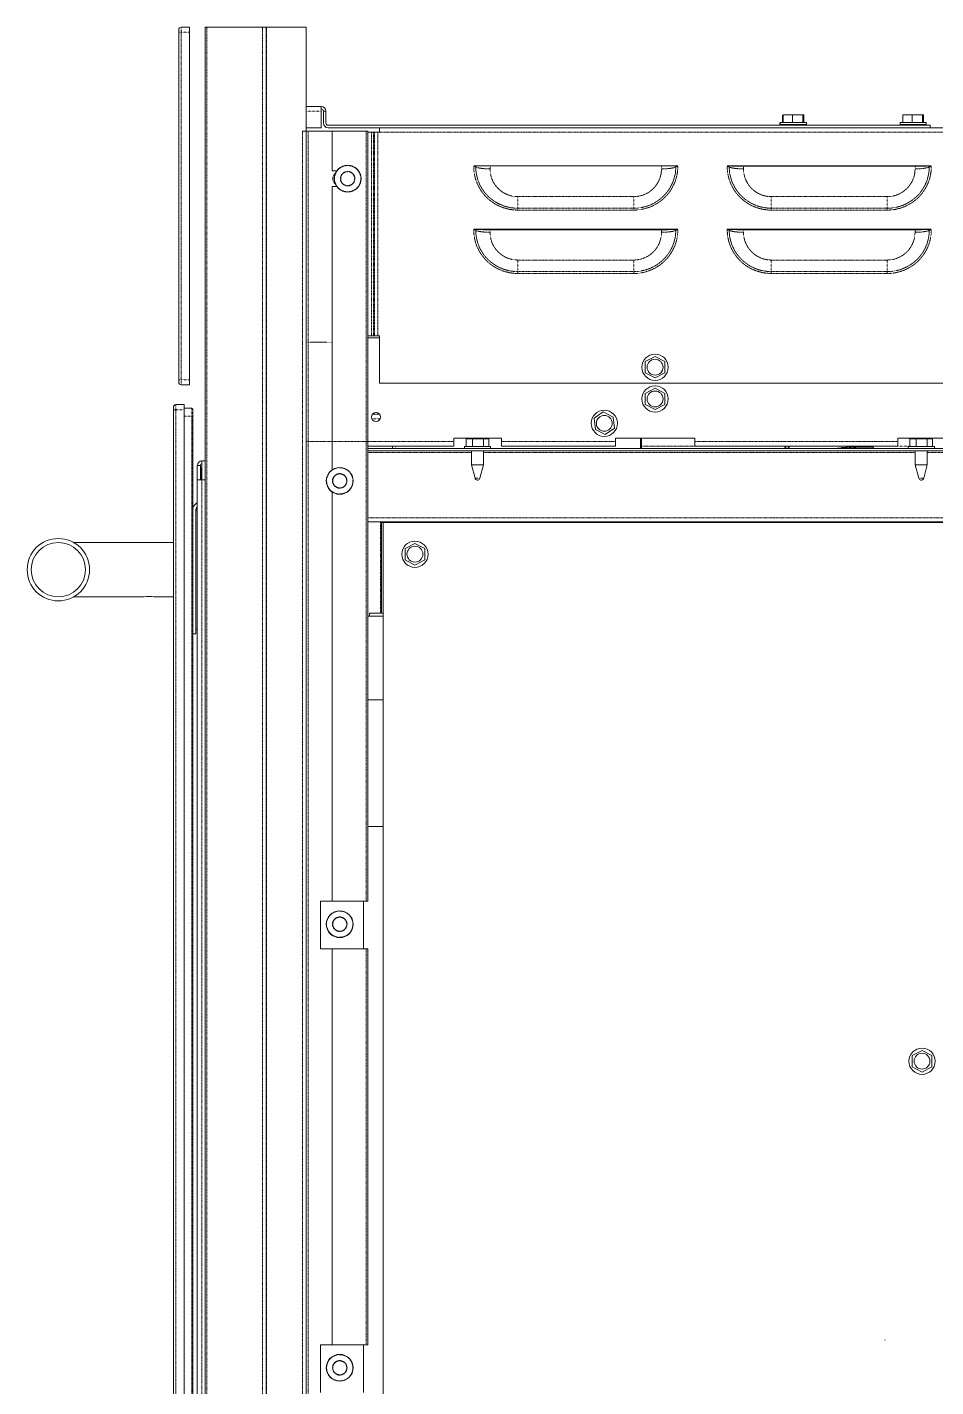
# Model space of a CAD drawing. Header units: millimetres. Extents: x 60499 to 556746, y 248297 to 497145.
# Drawn here: x 100991 to 113029, y 352760 to 370778 of the extents above; entities that cross this region are included whole.
import ezdxf

# ---------------------------------------------------------------- set-up
doc = ezdxf.new("R2010")
doc.units = ezdxf.units.MM
doc.linetypes.add('PHANTOM', pattern=[20, 10, -2, 2, -2, 2, -2])

msp = doc.modelspace()

# ---------------------------------------------------------------- linework, layer by layer
at = {"color": 7, "lineweight": 13, "ltscale": 0.001}
msp.add_line((102999, 370745), (102999, 370711), dxfattribs=at)
at = {"color": 7, "linetype": 'PHANTOM', "lineweight": 13, "ltscale": 0.000999991}
for p, q in [((103033, 370711), (102999, 370711)), ((103033, 366106), (102999, 366106)), ((102962, 365709), (102928, 365709))]:
    msp.add_line(p, q, dxfattribs=at)
at = {"color": 7, "lineweight": 13, "ltscale": 0.03937}
for p, q in [((102999, 366106), (102999, 370711)), ((103142, 370711), (103142, 366106)), ((103348, 348667), (103348, 370777)), ((103348, 370777), (103348, 365031)), ((104109, 370777), (103372, 370777)), ((104159, 370777), (104159, 327725)), ((104689, 370777), (104689, 369401)), ((104689, 327725), (104689, 369401)), ((112953, 369479), (104978, 369479)), ((112953, 369446), (104978, 369446)), ((105505, 369401), (105505, 359196)), ((112953, 369446), (116891, 369446)), ((109395, 368941), (107123, 368941)), ((112911, 368941), (110325, 368941)), ((112754, 368941), (110482, 368941)), ((112754, 368935), (110482, 368935)), ((105033, 368666), (105033, 364915)), ((109552, 368101), (106966, 368101)), ((109395, 368101), (107123, 368101)), ((109395, 368095), (107123, 368095)), ((112911, 368101), (110325, 368101)), ((112754, 368101), (110482, 368101)), ((112754, 368095), (110482, 368095)), ((105657, 366060), (116916, 366060)), ((102928, 347893), (102928, 365709)), ((103071, 365709), (103071, 347893)), ((103184, 365625), (103184, 347977)), ((106645, 365227), (105505, 365227)), ((108785, 365227), (107275, 365227)), ((108785, 365332), (109835, 365332)), ((112524, 365227), (109835, 365227)), ((120904, 365197), (105505, 365197)), ((105505, 365166), (120904, 365166)), ((103245, 348065), (103245, 364781)), ((105033, 364618), (105033, 359196)), ((103227, 364390), (103227, 362739)), ((120001, 364222), (105505, 364222)), ((105687, 363015), (105687, 364214)), ((105708, 364214), (119985, 364214)), ((105708, 349937), (105708, 364214)), ((102928, 363949), (101607, 363949)), ((102928, 363949), (101607, 363949)), ((102539, 363228), (101607, 363228)), ((105033, 358566), (105033, 353317)), ((105505, 358566), (105505, 353317))]:
    msp.add_line(p, q, dxfattribs=at)
at = {"color": 7, "linetype": 'PHANTOM', "lineweight": 13, "ltscale": 1.55033e-05}
msp.add_line((103032, 370778), (103033, 370778), dxfattribs=at)
at = {"color": 7, "linetype": 'PHANTOM', "lineweight": 13, "ltscale": 0.002}
for p, q in [((103033, 370778), (103033, 370711)), ((103033, 366106), (103033, 366039)), ((102962, 365777), (102962, 365709))]:
    msp.add_line(p, q, dxfattribs=at)
at = {"color": 7, "lineweight": 13, "ltscale": 0.00325}
for p, q in [((103033, 370778), (103142, 370778)), ((103033, 366039), (103142, 366039)), ((102962, 365777), (103071, 365777))]:
    msp.add_line(p, q, dxfattribs=at)
at = {"color": 7, "linetype": 'PHANTOM', "lineweight": 13, "ltscale": 0.03937}
for p, q in [((103033, 366106), (103033, 370711)), ((103372, 370777), (103372, 348643)), ((104109, 370777), (104109, 327725)), ((104161, 370777), (104161, 327725)), ((104639, 327725), (104639, 369401)), ((104715, 369401), (104715, 327725)), ((105481, 359196), (105481, 369401)), ((105552, 366690), (105552, 369387)), ((105578, 366690), (105578, 369387)), ((105592, 366690), (105592, 369387)), ((105637, 366690), (105637, 369387)), ((105657, 369387), (116891, 369387)), ((107491, 368533), (109027, 368533)), ((110850, 368533), (112386, 368533)), ((107491, 368379), (109027, 368379)), ((107491, 368354), (109027, 368354)), ((110850, 368379), (112386, 368379)), ((110850, 368354), (112386, 368354)), ((107491, 367693), (109027, 367693)), ((110850, 367693), (112386, 367693)), ((107491, 367539), (109027, 367539)), ((107491, 367514), (109027, 367514)), ((110850, 367539), (112386, 367539)), ((110850, 367514), (112386, 367514)), ((102962, 347893), (102962, 365709)), ((103172, 365625), (103172, 347977)), ((106645, 365286), (104689, 365286)), ((108785, 365286), (107275, 365286)), ((109835, 365228), (109132, 365228)), ((112524, 365286), (109835, 365286)), ((105505, 365140), (106878, 365140)), ((107037, 365140), (112757, 365140)), ((112915, 365140), (118635, 365140)), ((103306, 364781), (103306, 348065)), ((120001, 364278), (105505, 364278)), ((105673, 363015), (105673, 364222)), ((105481, 353317), (105481, 358566))]:
    msp.add_line(p, q, dxfattribs=at)
at = {"color": 7, "linetype": 'PHANTOM', "lineweight": 13, "ltscale": 0.00325}
for p, q in [((103033, 370711), (103142, 370711)), ((103033, 366106), (103142, 366106)), ((102962, 365709), (103071, 365709))]:
    msp.add_line(p, q, dxfattribs=at)
at = {"color": 7, "lineweight": 13, "ltscale": 1.46585e-05}
for p, q in [((103125, 370778), (103125, 370778)), ((103054, 365777), (103054, 365777))]:
    msp.add_line(p, q, dxfattribs=at)
at = {"color": 7, "lineweight": 13, "ltscale": 0.002}
for p, q in [((103142, 370778), (103142, 370711)), ((103142, 366106), (103142, 366039)), ((103071, 365777), (103071, 365709))]:
    msp.add_line(p, q, dxfattribs=at)
at = {"color": 7, "lineweight": 13, "ltscale": 0.000712477}
for p, q in [((103372, 370777), (103348, 370777)), ((105481, 369401), (105505, 369401)), ((105481, 359196), (105505, 359196)), ((105481, 358566), (105505, 358566)), ((105481, 353317), (105505, 353317))]:
    msp.add_line(p, q, dxfattribs=at)
at = {"color": 7, "lineweight": 13, "ltscale": 0.001475}
for p, q in [((104109, 370777), (104159, 370777)), ((104689, 369401), (104639, 369401))]:
    msp.add_line(p, q, dxfattribs=at)
at = {"color": 7, "lineweight": 13, "ltscale": 0.000762339}
msp.add_line((104135, 370777), (104109, 370777), dxfattribs=at)
at = {"color": 7, "lineweight": 13, "ltscale": 6.28374e-05}
msp.add_line((104159, 370777), (104161, 370777), dxfattribs=at)
at = {"color": 7, "lineweight": 13, "ltscale": 0.015713}
msp.add_line((104689, 370777), (104161, 370777), dxfattribs=at)
at = {"color": 7, "lineweight": 13, "ltscale": 0.005859}
for p, q in [((104886, 369728), (104689, 369728)), ((104886, 369446), (104689, 369446))]:
    msp.add_line(p, q, dxfattribs=at)
at = {"color": 7, "linetype": 'PHANTOM', "lineweight": 13, "ltscale": 0.005859}
msp.add_line((104886, 369666), (104689, 369666), dxfattribs=at)
at = {"color": 7, "lineweight": 13, "ltscale": 0.001865}
msp.add_line((104886, 369728), (104886, 369666), dxfattribs=at)
at = {"color": 7, "lineweight": 13, "ltscale": 0.006535}
msp.add_line((104886, 369446), (104886, 369666), dxfattribs=at)
at = {"color": 7, "lineweight": 13, "ltscale": 0.000990019}
msp.add_line((104948, 369666), (104915, 369666), dxfattribs=at)
at = {"color": 7, "lineweight": 13, "ltscale": 0.00467}
for p, q in [((104915, 369509), (104915, 369666)), ((104948, 369509), (104948, 369666))]:
    msp.add_line(p, q, dxfattribs=at)
at = {"color": 7, "lineweight": 13, "ltscale": 0.000174575}
msp.add_line((110999, 369614), (111005, 369614), dxfattribs=at)
at = {"color": 7, "lineweight": 13, "ltscale": 0.002973}
msp.add_line((110999, 369514), (110999, 369614), dxfattribs=at)
at = {"color": 7, "lineweight": 13, "ltscale": 0.003688}
for p, q in [((111005, 369615), (111129, 369615)), ((112592, 369615), (112715, 369615))]:
    msp.add_line(p, q, dxfattribs=at)
at = {"color": 7, "lineweight": 13, "ltscale": 0.003}
for p, q in [((111005, 369514), (111005, 369615)), ((111129, 369514), (111129, 369615)), ((111266, 369514), (111266, 369615)), ((111280, 369514), (111280, 369615)), ((112592, 369514), (112592, 369615)), ((112715, 369514), (112715, 369615)), ((112852, 369514), (112852, 369615)), ((112866, 369514), (112866, 369615)), ((103071, 365730), (103172, 365730)), ((106807, 365223), (106807, 365323)), ((106890, 365223), (106890, 365323)), ((107038, 365223), (107038, 365323)), ((107108, 365223), (107108, 365323)), ((112686, 365223), (112686, 365323)), ((112769, 365223), (112769, 365323)), ((112917, 365223), (112917, 365323)), ((112987, 365223), (112987, 365323))]:
    msp.add_line(p, q, dxfattribs=at)
at = {"color": 7, "lineweight": 13, "ltscale": 0.004076}
for p, q in [((111129, 369615), (111266, 369615)), ((112715, 369615), (112852, 369615))]:
    msp.add_line(p, q, dxfattribs=at)
at = {"color": 7, "lineweight": 13, "ltscale": 0.000417514}
for p, q in [((111266, 369615), (111280, 369615)), ((112852, 369615), (112866, 369615))]:
    msp.add_line(p, q, dxfattribs=at)
at = {"color": 7, "lineweight": 13, "ltscale": 0.00299}
msp.add_line((112866, 369514), (112866, 369615), dxfattribs=at)
at = {"color": 7, "lineweight": 13, "ltscale": 0.000774954}
for p, q in [((104689, 369401), (104715, 369401)), ((112555, 369488), (112555, 369514)), ((112903, 369488), (112903, 369514)), ((112903, 369488), (112903, 369514)), ((106784, 365197), (106784, 365223)), ((107131, 365197), (107131, 365223)), ((112662, 365197), (112662, 365223)), ((113010, 365197), (113010, 365223))]:
    msp.add_line(p, q, dxfattribs=at)
at = {"color": 7, "lineweight": 13, "ltscale": 0.009475}
msp.add_line((105033, 369401), (104715, 369401), dxfattribs=at)
at = {"color": 7, "lineweight": 13, "ltscale": 0.015625}
msp.add_line((105033, 369401), (105033, 368876), dxfattribs=at)
at = {"color": 7, "lineweight": 13, "ltscale": 0.013338}
for p, q in [((105481, 369401), (105033, 369401)), ((105481, 359196), (105033, 359196)), ((105481, 358566), (105033, 358566)), ((105481, 353317), (105033, 353317))]:
    msp.add_line(p, q, dxfattribs=at)
at = {"color": 7, "lineweight": 13, "ltscale": 1.24954e-05}
for p, q in [((105481, 369401), (105482, 369401)), ((105481, 358566), (105482, 358566))]:
    msp.add_line(p, q, dxfattribs=at)
at = {"color": 7, "lineweight": 13, "ltscale": 0.001404}
for p, q in [((105552, 369387), (105505, 369387)), ((105505, 366690), (105552, 366690))]:
    msp.add_line(p, q, dxfattribs=at)
at = {"color": 7, "lineweight": 13, "ltscale": 0.000753087}
for p, q in [((105578, 369387), (105552, 369387)), ((105578, 366690), (105552, 366690))]:
    msp.add_line(p, q, dxfattribs=at)
at = {"color": 7, "lineweight": 13, "ltscale": 0.000439381}
for p, q in [((105592, 369387), (105578, 369387)), ((105578, 366690), (105592, 366690))]:
    msp.add_line(p, q, dxfattribs=at)
at = {"color": 7, "lineweight": 13, "ltscale": 0.00134}
for p, q in [((105592, 369387), (105637, 369387)), ((105592, 366690), (105637, 366690))]:
    msp.add_line(p, q, dxfattribs=at)
at = {"color": 7, "lineweight": 13, "ltscale": 0.000592089}
for p, q in [((105657, 369387), (105637, 369387)), ((105637, 366690), (105657, 366690))]:
    msp.add_line(p, q, dxfattribs=at)
at = {"color": 7, "lineweight": 13, "ltscale": 0.00175}
for p, q in [((105657, 369446), (105657, 369387)), ((106645, 365227), (106645, 365286)), ((107275, 365227), (107275, 365286)), ((108785, 365286), (108785, 365227)), ((109835, 365227), (109835, 365286)), ((112524, 365227), (112524, 365286))]:
    msp.add_line(p, q, dxfattribs=at)
at = {"color": 7, "lineweight": 13, "ltscale": 0.000175176}
msp.add_line((110968, 369513), (110962, 369513), dxfattribs=at)
at = {"color": 7, "lineweight": 13, "ltscale": 0.000775074}
for p, q in [((110962, 369487), (110962, 369513)), ((110968, 369488), (110968, 369514)), ((111316, 369488), (111316, 369514))]:
    msp.add_line(p, q, dxfattribs=at)
at = {"color": 7, "lineweight": 13, "ltscale": 0.000198484}
msp.add_line((110969, 369487), (110962, 369487), dxfattribs=at)
at = {"color": 7, "lineweight": 13, "ltscale": 6.24769e-05}
for p, q in [((110963, 369487), (110963, 369485)), ((110969, 369488), (110969, 369486)), ((111008, 369488), (111008, 369486)), ((111087, 369488), (111087, 369486)), ((111126, 369488), (111126, 369486)), ((111143, 369488), (111143, 369486)), ((111186, 369488), (111186, 369486)), ((111253, 369488), (111253, 369486)), ((111315, 369488), (111315, 369486))]:
    msp.add_line(p, q, dxfattribs=at)
at = {"color": 7, "lineweight": 13, "ltscale": 0.001162}
for p, q in [((111002, 369485), (110963, 369485)), ((111008, 369486), (110969, 369486)), ((112595, 369486), (112556, 369486)), ((112595, 369486), (112556, 369486))]:
    msp.add_line(p, q, dxfattribs=at)
at = {"color": 7, "lineweight": 13, "ltscale": 0.010327}
for p, q in [((111315, 369514), (110968, 369514)), ((112902, 369514), (112555, 369514))]:
    msp.add_line(p, q, dxfattribs=at)
at = {"color": 7, "lineweight": 13, "ltscale": 0.001185}
for p, q in [((111008, 369488), (110968, 369488)), ((112595, 369488), (112555, 369488))]:
    msp.add_line(p, q, dxfattribs=at)
at = {"color": 7, "lineweight": 13, "ltscale": 2.6793e-05}
for p, q in [((111002, 369486), (111002, 369485)), ((111247, 369486), (111247, 369485)), ((111309, 369486), (111309, 369485))]:
    msp.add_line(p, q, dxfattribs=at)
at = {"color": 7, "lineweight": 13, "ltscale": 0.001802}
msp.add_line((111063, 369485), (111002, 369485), dxfattribs=at)
at = {"color": 7, "lineweight": 13, "ltscale": 0.003499}
for p, q in [((111126, 369488), (111008, 369488)), ((112712, 369488), (112595, 369488))]:
    msp.add_line(p, q, dxfattribs=at)
at = {"color": 7, "lineweight": 13, "ltscale": 0.002336}
for p, q in [((111087, 369486), (111008, 369486)), ((112673, 369486), (112595, 369486))]:
    msp.add_line(p, q, dxfattribs=at)
at = {"color": 7, "lineweight": 13, "ltscale": 0.000179381}
msp.add_line((111057, 369485), (111057, 369479), dxfattribs=at)
at = {"color": 7, "lineweight": 13, "ltscale": 0.000206174}
for p, q in [((111063, 369486), (111063, 369479)), ((111222, 369486), (111222, 369479))]:
    msp.add_line(p, q, dxfattribs=at)
at = {"color": 7, "lineweight": 13, "ltscale": 0.003786}
for p, q in [((111253, 369488), (111126, 369488)), ((112840, 369488), (112712, 369488))]:
    msp.add_line(p, q, dxfattribs=at)
at = {"color": 7, "lineweight": 13, "ltscale": 0.000513873}
for p, q in [((111143, 369486), (111126, 369486)), ((112730, 369486), (112712, 369486))]:
    msp.add_line(p, q, dxfattribs=at)
at = {"color": 7, "lineweight": 13, "ltscale": 0.00199}
for p, q in [((111253, 369486), (111186, 369486)), ((112840, 369486), (112773, 369486))]:
    msp.add_line(p, q, dxfattribs=at)
at = {"color": 7, "lineweight": 13, "ltscale": 0.000758854}
msp.add_line((111247, 369485), (111222, 369485), dxfattribs=at)
at = {"color": 7, "lineweight": 13, "ltscale": 0.001856}
for p, q in [((111309, 369485), (111247, 369485)), ((111315, 369488), (111253, 369488)), ((111315, 369486), (111253, 369486)), ((112902, 369488), (112840, 369488)), ((112902, 369486), (112840, 369486)), ((112902, 369486), (112840, 369486))]:
    msp.add_line(p, q, dxfattribs=at)
at = {"color": 7, "lineweight": 13, "ltscale": 2.33087e-05}
for p, q in [((111315, 369514), (111316, 369514)), ((111316, 369488), (111315, 369488)), ((112556, 369488), (112555, 369488)), ((112902, 369514), (112903, 369514)), ((112903, 369488), (112902, 369488)), ((112903, 369488), (112902, 369488))]:
    msp.add_line(p, q, dxfattribs=at)
at = {"color": 7, "lineweight": 13, "ltscale": 9.85213e-06}
msp.add_line((112555, 369488), (112555, 369488), dxfattribs=at)
at = {"color": 7, "lineweight": 13, "ltscale": 6.25971e-05}
for p, q in [((112556, 369488), (112556, 369486)), ((112595, 369488), (112595, 369486)), ((112673, 369488), (112673, 369486)), ((112712, 369488), (112712, 369486)), ((112730, 369488), (112730, 369486)), ((112773, 369488), (112773, 369486)), ((112840, 369488), (112840, 369486)), ((112902, 369488), (112902, 369486)), ((112902, 369488), (112902, 369486))]:
    msp.add_line(p, q, dxfattribs=at)
at = {"color": 7, "lineweight": 13, "ltscale": 9.97228e-06}
for p, q in [((112556, 369486), (112556, 369486)), ((112595, 369486), (112595, 369486)), ((112840, 369486), (112840, 369486))]:
    msp.add_line(p, q, dxfattribs=at)
at = {"color": 7, "lineweight": 13, "ltscale": 0.001627}
msp.add_line((112650, 369486), (112595, 369486), dxfattribs=at)
at = {"color": 7, "lineweight": 13, "ltscale": 0.000199205}
for p, q in [((112650, 369486), (112650, 369479)), ((112808, 369486), (112808, 369479))]:
    msp.add_line(p, q, dxfattribs=at)
at = {"color": 7, "lineweight": 13, "ltscale": 0.00093367}
msp.add_line((112840, 369486), (112808, 369486), dxfattribs=at)
at = {"color": 7, "lineweight": 13, "ltscale": 0.000189353}
msp.add_line((112808, 369486), (112808, 369479), dxfattribs=at)
at = {"color": 7, "lineweight": 13, "ltscale": 0.000989899}
msp.add_line((112953, 369446), (112953, 369479), dxfattribs=at)
at = {"color": 7, "lineweight": 13, "ltscale": 0.001783}
for p, q in [((105093, 368876), (105033, 368876)), ((105093, 368666), (105033, 368666))]:
    msp.add_line(p, q, dxfattribs=at)
at = {"color": 7, "linetype": 'PHANTOM', "lineweight": 13, "ltscale": 0.000199926}
for p, q in [((106907, 368941), (106907, 368934)), ((109610, 368934), (109610, 368941)), ((110266, 368941), (110266, 368934)), ((112970, 368934), (112970, 368941))]:
    msp.add_line(p, q, dxfattribs=at)
at = {"color": 7, "lineweight": 13, "ltscale": 0.000749963}
for p, q in [((106907, 368941), (106932, 368941)), ((106932, 368941), (106907, 368941)), ((110266, 368941), (110291, 368941)), ((110291, 368941), (110266, 368941)), ((112970, 368941), (112944, 368941)), ((112944, 368941), (112970, 368941)), ((106932, 368101), (106907, 368101)), ((106932, 368101), (106907, 368101)), ((110266, 368101), (110291, 368101)), ((110291, 368101), (110266, 368101)), ((112970, 368101), (112944, 368101)), ((112944, 368101), (112970, 368101))]:
    msp.add_line(p, q, dxfattribs=at)
at = {"color": 7, "linetype": 'PHANTOM', "lineweight": 13, "ltscale": 0.000749963}
for p, q in [((106907, 368934), (106932, 368934)), ((110266, 368934), (110291, 368934)), ((112970, 368934), (112944, 368934)), ((106907, 368094), (106932, 368094)), ((110266, 368094), (110291, 368094)), ((112970, 368094), (112944, 368094))]:
    msp.add_line(p, q, dxfattribs=at)
at = {"color": 7, "lineweight": 13, "ltscale": 0.000199926}
for p, q in [((106932, 368941), (106932, 368934)), ((109585, 368934), (109585, 368941)), ((110291, 368941), (110291, 368934)), ((112944, 368934), (112944, 368941))]:
    msp.add_line(p, q, dxfattribs=at)
at = {"color": 7, "lineweight": 13, "ltscale": 0.005675}
for p, q in [((106932, 368941), (107123, 368941)), ((109395, 368941), (109585, 368941))]:
    msp.add_line(p, q, dxfattribs=at)
at = {"color": 7, "linetype": 'PHANTOM', "lineweight": 13, "ltscale": 0.001185}
for p, q in [((107123, 368941), (107123, 368901)), ((109395, 368901), (109395, 368941))]:
    msp.add_line(p, q, dxfattribs=at)
at = {"color": 7, "lineweight": 13, "ltscale": 0.000750084}
for p, q in [((109610, 368941), (109585, 368941)), ((109585, 368941), (109610, 368941)), ((109585, 368101), (109610, 368101)), ((109585, 368101), (109610, 368101))]:
    msp.add_line(p, q, dxfattribs=at)
at = {"color": 7, "linetype": 'PHANTOM', "lineweight": 13, "ltscale": 0.000750084}
for p, q in [((109610, 368934), (109585, 368934)), ((109610, 368094), (109585, 368094))]:
    msp.add_line(p, q, dxfattribs=at)
at = {"color": 7, "lineweight": 13, "ltscale": 0.000999991}
for p, q in [((110325, 368941), (110291, 368941)), ((112911, 368941), (112944, 368941)), ((106966, 368101), (106932, 368101)), ((110325, 368101), (110291, 368101)), ((112911, 368101), (112944, 368101)), ((102999, 366106), (102999, 366073)), ((102928, 365743), (102928, 365709))]:
    msp.add_line(p, q, dxfattribs=at)
at = {"color": 7, "lineweight": 13, "ltscale": 0.004675}
for p, q in [((110482, 368941), (110325, 368941)), ((112754, 368941), (112911, 368941)), ((107123, 368101), (106966, 368101)), ((109395, 368101), (109552, 368101)), ((110482, 368101), (110325, 368101)), ((112754, 368101), (112911, 368101))]:
    msp.add_line(p, q, dxfattribs=at)
at = {"color": 7, "linetype": 'PHANTOM', "lineweight": 13, "ltscale": 0.000173614}
for p, q in [((110482, 368941), (110482, 368935)), ((112754, 368941), (112754, 368935))]:
    msp.add_line(p, q, dxfattribs=at)
at = {"color": 7, "linetype": 'PHANTOM', "lineweight": 13, "ltscale": 0.001012}
for p, q in [((110482, 368935), (110482, 368901)), ((112754, 368901), (112754, 368935)), ((107123, 368095), (107123, 368061)), ((109395, 368061), (109395, 368095)), ((110482, 368095), (110482, 368061)), ((112754, 368061), (112754, 368095))]:
    msp.add_line(p, q, dxfattribs=at)
at = {"color": 7, "linetype": 'PHANTOM', "lineweight": 13, "ltscale": 0.004587}
for p, q in [((107491, 368379), (107491, 368533)), ((109027, 368379), (109027, 368533)), ((110850, 368379), (110850, 368533)), ((112386, 368379), (112386, 368533)), ((107491, 367539), (107491, 367693)), ((109027, 367539), (109027, 367693)), ((110850, 367539), (110850, 367693)), ((112386, 367539), (112386, 367693))]:
    msp.add_line(p, q, dxfattribs=at)
at = {"color": 7, "linetype": 'PHANTOM', "lineweight": 13, "ltscale": 0.000736507}
for p, q in [((107491, 368354), (107491, 368379)), ((109027, 368354), (109027, 368379)), ((110850, 368354), (110850, 368379)), ((112386, 368354), (112386, 368379))]:
    msp.add_line(p, q, dxfattribs=at)
at = {"color": 7, "linetype": 'PHANTOM', "lineweight": 13, "ltscale": 0.000200046}
for p, q in [((106907, 368101), (106907, 368094)), ((109610, 368094), (109610, 368101)), ((110266, 368101), (110266, 368094)), ((112970, 368094), (112970, 368101))]:
    msp.add_line(p, q, dxfattribs=at)
at = {"color": 7, "lineweight": 13, "ltscale": 0.000200046}
for p, q in [((106932, 368101), (106932, 368094)), ((109585, 368094), (109585, 368101)), ((110291, 368101), (110291, 368094)), ((112944, 368094), (112944, 368101))]:
    msp.add_line(p, q, dxfattribs=at)
at = {"color": 7, "linetype": 'PHANTOM', "lineweight": 13, "ltscale": 0.000173734}
for p, q in [((107123, 368101), (107123, 368095)), ((109395, 368101), (109395, 368095)), ((110482, 368101), (110482, 368095)), ((112754, 368101), (112754, 368095))]:
    msp.add_line(p, q, dxfattribs=at)
at = {"color": 7, "lineweight": 13, "ltscale": 0.000999871}
msp.add_line((109552, 368101), (109585, 368101), dxfattribs=at)
at = {"color": 7, "linetype": 'PHANTOM', "lineweight": 13, "ltscale": 0.000736627}
for p, q in [((107491, 367514), (107491, 367539)), ((109027, 367514), (109027, 367539)), ((110850, 367514), (110850, 367539)), ((112386, 367514), (112386, 367539))]:
    msp.add_line(p, q, dxfattribs=at)
at = {"color": 7, "lineweight": 13, "ltscale": 0.01875}
for p, q in [((105657, 366060), (105657, 366690)), ((106645, 365332), (107275, 365332)), ((112524, 365332), (113154, 365332)), ((104875, 359196), (104875, 358566)), ((105447, 358566), (105447, 359196)), ((104875, 353317), (104875, 352687)), ((105447, 352687), (105447, 353317))]:
    msp.add_line(p, q, dxfattribs=at)
at = {"color": 7, "linetype": 'PHANTOM', "lineweight": 13, "ltscale": 0.01025}
msp.add_line((105033, 366604), (104689, 366604), dxfattribs=at)
at = {"color": 7, "lineweight": 13, "ltscale": 0.004529}
msp.add_line((105657, 366663), (105505, 366663), dxfattribs=at)
at = {"color": 7, "lineweight": 13, "ltscale": 0.004405}
for p, q in [((109310, 366415), (109179, 366346)), ((109179, 366346), (109179, 366198)), ((109441, 366346), (109310, 366415)), ((109441, 366198), (109441, 366346)), ((109179, 366198), (109310, 366130)), ((109310, 366130), (109441, 366198)), ((109310, 365995), (109179, 365926)), ((109441, 365926), (109310, 365995)), ((109179, 365926), (109179, 365779)), ((109179, 365779), (109310, 365710)), ((109310, 365710), (109441, 365779)), ((109441, 365779), (109441, 365926)), ((108624, 365679), (108502, 365596)), ((108502, 365596), (108519, 365449)), ((108755, 365610), (108624, 365679)), ((108772, 365463), (108755, 365610)), ((108519, 365449), (108650, 365379)), ((108650, 365379), (108772, 365463)), ((106890, 365323), (107038, 365323)), ((112769, 365323), (112917, 365323)), ((106128, 363936), (105997, 363868)), ((105997, 363868), (105997, 363720)), ((106259, 363868), (106128, 363936)), ((106259, 363720), (106259, 363868)), ((105997, 363720), (106128, 363651)), ((106128, 363651), (106259, 363720)), ((112847, 357218), (112716, 357149)), ((112716, 357149), (112716, 357001)), ((112978, 357149), (112847, 357218)), ((112978, 357001), (112978, 357149)), ((112716, 357001), (112847, 356932)), ((112847, 356932), (112978, 357001))]:
    msp.add_line(p, q, dxfattribs=at)
at = {"color": 7, "linetype": 'PHANTOM', "lineweight": 13, "ltscale": 1.58636e-05}
msp.add_line((102961, 365777), (102962, 365777), dxfattribs=at)
at = {"color": 7, "linetype": 'PHANTOM', "lineweight": 13, "ltscale": 0.003}
msp.add_line((103071, 365625), (103172, 365625), dxfattribs=at)
at = {"color": 7, "linetype": 'PHANTOM', "lineweight": 13, "ltscale": 0.003125}
msp.add_line((103172, 365730), (103172, 365625), dxfattribs=at)
at = {"color": 7, "linetype": 'PHANTOM', "lineweight": 13, "ltscale": 0.000374982}
msp.add_line((103172, 365625), (103184, 365625), dxfattribs=at)
at = {"color": 7, "lineweight": 13, "ltscale": 0.00275}
msp.add_line((103184, 365718), (103184, 365625), dxfattribs=at)
at = {"color": 7, "linetype": 'PHANTOM', "lineweight": 13, "ltscale": 0.003138}
msp.add_line((105666, 365587), (105560, 365587), dxfattribs=at)
at = {"color": 7, "lineweight": 13, "ltscale": 0.002836}
msp.add_line((105565, 365648), (105660, 365648), dxfattribs=at)
at = {"color": 7, "lineweight": 13, "ltscale": 0.000900028}
msp.add_line((105833, 365227), (105833, 365197), dxfattribs=at)
at = {"color": 7, "linetype": 'PHANTOM', "lineweight": 13, "ltscale": 0.000900028}
msp.add_line((105865, 365197), (105865, 365227), dxfattribs=at)
at = {"color": 7, "lineweight": 13, "ltscale": 0.001375}
for p, q in [((106645, 365286), (106645, 365332)), ((107275, 365332), (107275, 365286)), ((108785, 365286), (108785, 365332)), ((109835, 365286), (109835, 365332)), ((112524, 365286), (112524, 365332))]:
    msp.add_line(p, q, dxfattribs=at)
at = {"color": 7, "lineweight": 13, "ltscale": 0.002472}
for p, q in [((106807, 365323), (106890, 365323)), ((112686, 365323), (112769, 365323))]:
    msp.add_line(p, q, dxfattribs=at)
at = {"color": 7, "lineweight": 13, "ltscale": 0.002079}
for p, q in [((107038, 365323), (107108, 365323)), ((112917, 365323), (112987, 365323))]:
    msp.add_line(p, q, dxfattribs=at)
at = {"color": 7, "lineweight": 13, "ltscale": 0.004025}
for p, q in [((109118, 365197), (109118, 365332)), ((109132, 365332), (109132, 365197))]:
    msp.add_line(p, q, dxfattribs=at)
at = {"color": 7, "lineweight": 13, "ltscale": 0.000138203}
for p, q in [((111023, 365227), (111024, 365222)), ((111090, 365227), (111089, 365222))]:
    msp.add_line(p, q, dxfattribs=at)
at = {"color": 7, "linetype": 'PHANTOM', "lineweight": 13, "ltscale": 0.004822}
msp.add_line((112686, 365228), (112524, 365228), dxfattribs=at)
at = {"color": 7, "lineweight": 13, "ltscale": 0.000250028}
for p, q in [((112814, 365332), (112814, 365323)), ((112829, 365332), (112829, 365323))]:
    msp.add_line(p, q, dxfattribs=at)
at = {"color": 7, "lineweight": 13, "ltscale": 0.009737}
for p, q in [((107111, 365223), (106784, 365223)), ((112989, 365223), (112662, 365223))]:
    msp.add_line(p, q, dxfattribs=at)
at = {"color": 7, "lineweight": 13, "ltscale": 0.000221913}
msp.add_line((106791, 365197), (106784, 365197), dxfattribs=at)
at = {"color": 7, "lineweight": 13, "ltscale": 0.002511}
for p, q in [((106875, 365197), (106791, 365197)), ((112754, 365197), (112670, 365197))]:
    msp.add_line(p, q, dxfattribs=at)
at = {"color": 7, "lineweight": 13, "ltscale": 0.003941}
for p, q in [((107008, 365197), (106875, 365197)), ((112886, 365197), (112754, 365197))]:
    msp.add_line(p, q, dxfattribs=at)
at = {"color": 7, "lineweight": 13, "ltscale": 0.005647}
for p, q in [((106878, 365166), (106878, 364977)), ((107037, 365166), (107037, 364977)), ((112757, 365166), (112757, 364977)), ((112915, 365166), (112915, 364977))]:
    msp.add_line(p, q, dxfattribs=at)
at = {"color": 7, "lineweight": 13, "ltscale": 0.003063}
for p, q in [((107111, 365197), (107008, 365197)), ((112989, 365197), (112886, 365197))]:
    msp.add_line(p, q, dxfattribs=at)
at = {"color": 7, "lineweight": 13, "ltscale": 0.000612634}
for p, q in [((107111, 365223), (107131, 365223)), ((107131, 365197), (107111, 365197)), ((112989, 365223), (113010, 365223)), ((113010, 365197), (112989, 365197))]:
    msp.add_line(p, q, dxfattribs=at)
at = {"color": 7, "linetype": 'PHANTOM', "lineweight": 13, "ltscale": 0.000965869}
for p, q in [((111024, 365222), (111057, 365222)), ((111057, 365222), (111089, 365222))]:
    msp.add_line(p, q, dxfattribs=at)
at = {"color": 7, "lineweight": 13, "ltscale": 0.000187551}
for p, q in [((111057, 365198), (111050, 365198)), ((111063, 365198), (111057, 365198))]:
    msp.add_line(p, q, dxfattribs=at)
at = {"color": 7, "lineweight": 13, "ltscale": 0.001142}
msp.add_line((111767, 365201), (111729, 365201), dxfattribs=at)
at = {"color": 7, "lineweight": 13, "ltscale": 0.00138}
msp.add_line((111831, 365207), (111785, 365207), dxfattribs=at)
at = {"color": 7, "linetype": 'PHANTOM', "lineweight": 13, "ltscale": 0.004021}
msp.add_line((111829, 365201), (111964, 365201), dxfattribs=at)
at = {"color": 7, "lineweight": 13, "ltscale": 0.000124233}
for p, q in [((111829, 365201), (111829, 365197)), ((111964, 365197), (111964, 365201)), ((112204, 365197), (112204, 365201))]:
    msp.add_line(p, q, dxfattribs=at)
at = {"color": 7, "lineweight": 13, "ltscale": 0.00371}
msp.add_line((111848, 365214), (111972, 365214), dxfattribs=at)
at = {"color": 7, "lineweight": 13, "ltscale": 0.006642}
msp.add_line((111972, 365214), (112195, 365214), dxfattribs=at)
at = {"color": 7, "lineweight": 13, "ltscale": 0.000499335}
msp.add_line((112087, 365214), (112071, 365214), dxfattribs=at)
at = {"color": 7, "lineweight": 13, "ltscale": 1.28558e-05}
msp.add_line((112088, 365214), (112087, 365214), dxfattribs=at)
at = {"color": 7, "lineweight": 13, "ltscale": 0.000221793}
msp.add_line((112670, 365197), (112662, 365197), dxfattribs=at)
at = {"color": 7, "lineweight": 13, "ltscale": 0.00565}
for p, q in [((103245, 364971), (103245, 364781)), ((103286, 364781), (103286, 364971))]:
    msp.add_line(p, q, dxfattribs=at)
at = {"color": 7, "lineweight": 13, "ltscale": 0.0012}
for p, q in [((103286, 364971), (103245, 364971)), ((103306, 365031), (103306, 364991)), ((105528, 362974), (105528, 363015))]:
    msp.add_line(p, q, dxfattribs=at)
at = {"color": 7, "lineweight": 13, "ltscale": 0.004185}
msp.add_line((103298, 364922), (103298, 364781), dxfattribs=at)
at = {"color": 7, "lineweight": 13, "ltscale": 0.00745}
msp.add_line((103306, 364781), (103306, 365031), dxfattribs=at)
at = {"color": 7, "lineweight": 13, "ltscale": 0.000600019}
for p, q in [((103306, 365031), (103326, 365031)), ((103326, 365031), (103306, 365031))]:
    msp.add_line(p, q, dxfattribs=at)
at = {"color": 7, "lineweight": 13, "ltscale": 0.000599899}
msp.add_line((103326, 365031), (103306, 365031), dxfattribs=at)
at = {"color": 7, "lineweight": 13, "ltscale": 0.000643633}
msp.add_line((103326, 365031), (103348, 365031), dxfattribs=at)
at = {"color": 7, "lineweight": 13, "ltscale": 0.004445}
for p, q in [((106878, 364977), (107027, 364977)), ((112757, 364977), (112906, 364977))]:
    msp.add_line(p, q, dxfattribs=at)
at = {"color": 7, "lineweight": 13, "ltscale": 0.005396}
for p, q in [((106925, 364802), (106878, 364977)), ((106990, 364802), (107037, 364977)), ((112804, 364802), (112757, 364977)), ((112869, 364802), (112915, 364977))]:
    msp.add_line(p, q, dxfattribs=at)
at = {"color": 7, "lineweight": 13, "ltscale": 0.000279704}
for p, q in [((107027, 364977), (107037, 364977)), ((112906, 364977), (112915, 364977))]:
    msp.add_line(p, q, dxfattribs=at)
at = {"color": 7, "lineweight": 13, "ltscale": 0.0018}
msp.add_line((103245, 364781), (103306, 364781), dxfattribs=at)
at = {"color": 7, "linetype": 'PHANTOM', "lineweight": 13, "ltscale": 0.001244}
msp.add_line((103348, 364781), (103306, 364781), dxfattribs=at)
at = {"color": 7, "linetype": 'PHANTOM', "lineweight": 13, "ltscale": 0.000510028}
msp.add_line((106942, 364802), (106925, 364802), dxfattribs=at)
at = {"color": 7, "linetype": 'PHANTOM', "lineweight": 13, "ltscale": 0.001307}
for p, q in [((106986, 364802), (106942, 364802)), ((112865, 364802), (112821, 364802))]:
    msp.add_line(p, q, dxfattribs=at)
at = {"color": 7, "lineweight": 13, "ltscale": 9.90019e-05}
for p, q in [((106954, 364777), (106951, 364777)), ((112833, 364777), (112830, 364777))]:
    msp.add_line(p, q, dxfattribs=at)
at = {"color": 7, "lineweight": 13, "ltscale": 0.000253752}
msp.add_line((106963, 364777), (106954, 364777), dxfattribs=at)
at = {"color": 7, "lineweight": 13, "ltscale": 2.22274e-05}
msp.add_line((106964, 364777), (106963, 364777), dxfattribs=at)
at = {"color": 7, "linetype": 'PHANTOM', "lineweight": 13, "ltscale": 0.000114381}
msp.add_line((106986, 364802), (106990, 364802), dxfattribs=at)
at = {"color": 7, "linetype": 'PHANTOM', "lineweight": 13, "ltscale": 0.000510148}
msp.add_line((112821, 364802), (112804, 364802), dxfattribs=at)
at = {"color": 7, "lineweight": 13, "ltscale": 0.000253873}
msp.add_line((112842, 364777), (112833, 364777), dxfattribs=at)
at = {"color": 7, "lineweight": 13, "ltscale": 2.21072e-05}
msp.add_line((112842, 364777), (112842, 364777), dxfattribs=at)
at = {"color": 7, "linetype": 'PHANTOM', "lineweight": 13, "ltscale": 0.000114261}
msp.add_line((112865, 364802), (112869, 364802), dxfattribs=at)
at = {"color": 7, "lineweight": 13, "ltscale": 0.001726}
msp.add_line((103204, 364439), (103245, 364480), dxfattribs=at)
at = {"color": 7, "lineweight": 13, "ltscale": 0.000534899}
for p, q in [((103245, 364376), (103227, 364376)), ((103245, 362801), (103227, 362801))]:
    msp.add_line(p, q, dxfattribs=at)
at = {"color": 7, "lineweight": 13, "ltscale": 0.000435492}
msp.add_line((103245, 364419), (103235, 364408), dxfattribs=at)
at = {"color": 7, "lineweight": 13, "ltscale": 0.00064159}
msp.add_line((105687, 364214), (105708, 364214), dxfattribs=at)
at = {"color": 7, "linetype": 'PHANTOM', "lineweight": 13, "ltscale": 0.000236451}
for p, q in [((105691, 364214), (105691, 364222)), ((105738, 364222), (105738, 364214))]:
    msp.add_line(p, q, dxfattribs=at)
at = {"color": 7, "linetype": 'PHANTOM', "lineweight": 13, "ltscale": 0.000236932}
msp.add_line((105780, 364222), (105780, 364214), dxfattribs=at)
at = {"color": 7, "lineweight": 13, "ltscale": 0.000236932}
for p, q in [((106878, 364222), (106878, 364214)), ((107037, 364222), (107037, 364214)), ((107640, 364222), (107640, 364214)), ((108794, 364222), (108794, 364214)), ((109397, 364222), (109397, 364214)), ((109556, 364222), (109556, 364214))]:
    msp.add_line(p, q, dxfattribs=at)
at = {"color": 7, "lineweight": 13, "ltscale": 0.007672}
msp.add_line((102928, 363228), (102670, 363228), dxfattribs=at)
at = {"color": 7, "lineweight": 13, "ltscale": 0.00605}
for p, q in [((105505, 362974), (105708, 362974)), ((105505, 361865), (105708, 361865)), ((105505, 360185), (105708, 360185))]:
    msp.add_line(p, q, dxfattribs=at)
at = {"color": 7, "lineweight": 13, "ltscale": 0.005371}
for p, q in [((105708, 363015), (105528, 363015)), ((105708, 362974), (105528, 362974))]:
    msp.add_line(p, q, dxfattribs=at)
at = {"color": 7, "lineweight": 13, "ltscale": 0.00129}
msp.add_line((103227, 362739), (103184, 362739), dxfattribs=at)
at = {"color": 7, "lineweight": 13, "ltscale": 0.0047}
for p, q in [((105033, 359196), (104875, 359196)), ((105033, 358566), (104875, 358566)), ((105033, 353317), (104875, 353317))]:
    msp.add_line(p, q, dxfattribs=at)
at = {"color": 7, "lineweight": 13, "ltscale": 0.03937}
for points in [[(110482, 368935), (110397, 368935), (110326, 368937), (110298, 368939), (110293, 368940), (110292, 368940), (110292, 368940), (110291, 368940), (110291, 368941)], [(112754, 368935), (112839, 368935), (112910, 368937), (112938, 368939), (112943, 368940), (112944, 368940), (112944, 368940), (112944, 368940), (112944, 368941)], [(107123, 368095), (107038, 368095), (106967, 368097), (106938, 368099), (106934, 368100), (106933, 368100), (106932, 368100), (106932, 368101), (106932, 368101)], [(109395, 368095), (109480, 368095), (109550, 368097), (109579, 368099), (109584, 368100), (109585, 368100), (109585, 368100), (109585, 368101), (109585, 368101)], [(110482, 368095), (110397, 368095), (110326, 368097), (110298, 368099), (110293, 368100), (110292, 368100), (110292, 368100), (110291, 368101), (110291, 368101)], [(112754, 368095), (112839, 368095), (112910, 368097), (112938, 368099), (112943, 368100), (112944, 368100), (112944, 368100), (112944, 368101), (112944, 368101)]]:
    msp.add_lwpolyline(points, dxfattribs=at)
at = {"color": 7, "linetype": 'PHANTOM', "lineweight": 13, "ltscale": 0.03937}
for points in [[(107491, 368354), (107479, 368354), (107426, 368358), (107373, 368366), (107322, 368379), (107272, 368396), (107223, 368418), (107177, 368444), (107133, 368475), (107092, 368509), (107056, 368545), (107024, 368584), (106995, 368626), (106970, 368670), (106949, 368717)], [(107491, 368379), (107458, 368380), (107407, 368385), (107357, 368395), (107308, 368409), (107261, 368428), (107215, 368451), (107172, 368477), (107131, 368508), (107093, 368543), (107063, 368575), (107036, 368610), (107012, 368647), (106990, 368686), (106972, 368726)], [(109545, 368726), (109526, 368683), (109503, 368642), (109476, 368603), (109446, 368566), (109414, 368532), (109378, 368502), (109340, 368474), (109295, 368446), (109247, 368423), (109197, 368405), (109146, 368392), (109094, 368383), (109061, 368380), (109027, 368379)], [(109569, 368717), (109554, 368683), (109536, 368650), (109517, 368618), (109486, 368574), (109450, 368534), (109412, 368497), (109369, 368464), (109325, 368435), (109277, 368410), (109231, 368390), (109183, 368375), (109134, 368364), (109085, 368357), (109035, 368354), (109027, 368354)], [(110850, 368354), (110838, 368354), (110785, 368358), (110733, 368366), (110681, 368379), (110631, 368396), (110582, 368418), (110536, 368444), (110492, 368475), (110451, 368509), (110415, 368545), (110383, 368584), (110354, 368626), (110329, 368670), (110308, 368717)], [(110850, 368379), (110817, 368380), (110766, 368385), (110716, 368395), (110667, 368409), (110620, 368428), (110574, 368451), (110531, 368477), (110490, 368508), (110452, 368543), (110423, 368575), (110395, 368610), (110371, 368647), (110350, 368686), (110331, 368726)], [(112904, 368726), (112885, 368683), (112862, 368642), (112835, 368603), (112806, 368566), (112773, 368532), (112737, 368502), (112699, 368474), (112654, 368446), (112606, 368423), (112557, 368405), (112506, 368392), (112453, 368383), (112421, 368380), (112386, 368379)], [(112928, 368717), (112913, 368683), (112896, 368650), (112876, 368618), (112845, 368574), (112810, 368534), (112771, 368497), (112729, 368464), (112684, 368435), (112637, 368410), (112590, 368390), (112543, 368375), (112494, 368364), (112444, 368357), (112394, 368354), (112386, 368354)], [(107491, 367514), (107479, 367514), (107426, 367518), (107373, 367526), (107322, 367539), (107272, 367556), (107223, 367578), (107177, 367604), (107133, 367635), (107092, 367669), (107056, 367705), (107024, 367745), (106995, 367786), (106970, 367831), (106949, 367877)], [(107491, 367539), (107458, 367540), (107407, 367545), (107357, 367555), (107308, 367569), (107261, 367588), (107215, 367611), (107172, 367638), (107131, 367669), (107093, 367703), (107063, 367735), (107036, 367770), (107012, 367807), (106990, 367846), (106972, 367886)], [(109545, 367886), (109526, 367843), (109503, 367802), (109476, 367763), (109446, 367727), (109414, 367693), (109378, 367662), (109340, 367634), (109295, 367607), (109247, 367584), (109197, 367565), (109146, 367552), (109094, 367543), (109061, 367540), (109027, 367539)], [(109569, 367877), (109554, 367843), (109536, 367810), (109517, 367778), (109486, 367734), (109450, 367694), (109412, 367657), (109369, 367624), (109325, 367595), (109277, 367570), (109231, 367551), (109183, 367535), (109134, 367524), (109085, 367517), (109035, 367514), (109027, 367514)], [(110850, 367514), (110838, 367514), (110785, 367518), (110733, 367526), (110681, 367539), (110631, 367556), (110582, 367578), (110536, 367604), (110492, 367635), (110451, 367669), (110415, 367705), (110383, 367745), (110354, 367786), (110329, 367831), (110308, 367877)], [(110850, 367539), (110817, 367540), (110766, 367545), (110716, 367555), (110667, 367569), (110620, 367588), (110574, 367611), (110531, 367638), (110490, 367669), (110452, 367703), (110423, 367735), (110395, 367770), (110371, 367807), (110350, 367846), (110331, 367886)], [(112904, 367886), (112885, 367843), (112862, 367802), (112835, 367763), (112806, 367727), (112773, 367693), (112737, 367662), (112699, 367634), (112654, 367607), (112606, 367584), (112557, 367565), (112506, 367552), (112453, 367543), (112421, 367540), (112386, 367539)], [(112928, 367877), (112913, 367843), (112896, 367810), (112876, 367778), (112845, 367734), (112810, 367694), (112771, 367657), (112729, 367624), (112684, 367595), (112637, 367570), (112590, 367551), (112543, 367535), (112494, 367524), (112444, 367517), (112394, 367514), (112386, 367514)]]:
    msp.add_lwpolyline(points, dxfattribs=at)
at = {"color": 7, "lineweight": 13, "ltscale": 0.03937}
for centre, radius in [((105237, 368771), 178), ((109310, 366272), 174), ((109310, 366272), 105), ((109310, 365852), 174), ((109310, 365852), 105), ((105613, 365613), 58.8), ((108637, 365529), 174), ((108637, 365529), 105), ((105132, 364766), 178), ((101404, 363589), 413), ((101404, 363589), 413), ((106128, 363794), 174), ((101404, 363589), 360), ((106128, 363794), 105), ((105132, 358891), 178), ((112847, 357075), 174), ((112847, 357075), 105), ((105132, 353012), 178)]:
    msp.add_circle(centre, radius, dxfattribs=at)
at = {"color": 7, "linetype": 'PHANTOM', "lineweight": 13, "ltscale": 0.03937}
for centre, radius in [((105237, 368771), 174), ((105237, 368771), 96.3), ((105237, 368771), 92.5), ((105132, 364766), 174), ((105132, 364766), 96.3), ((105132, 364766), 92.5), ((105132, 358891), 174), ((105132, 358891), 96.3), ((105132, 358891), 92.5), ((105132, 353012), 174), ((105132, 353012), 96.3), ((105132, 353012), 92.5)]:
    msp.add_circle(centre, radius, dxfattribs=at)
at = {"color": 7, "lineweight": 13, "ltscale": 0.03937}
for centre, radius, start, end in [((103033, 370745), 33.6, 90, 180), ((104886, 369666), 62.7, 0, 90), ((104886, 369666), 29.4, 0, 90), ((104978, 369509), 62.7, 180, 270), ((104978, 369509), 29.4, 180, 270), ((105132, 368771), 91.5, 130.3695, 229.6305), ((107491, 368934), 558, 179.9999, 201.8221), ((109027, 368934), 558, 338.1765, 0.0001), ((110850, 368934), 558, 179.9999, 201.8221), ((112386, 368934), 558, 338.1765, 0.0001), ((107491, 368094), 558, 179.9999, 201.8221), ((109027, 368094), 558, 338.1765, 0.0001), ((110850, 368094), 558, 179.9999, 201.8221), ((112386, 368094), 558, 338.1765, 0.0001), ((103033, 366073), 33.6, 180, 270), ((102962, 365743), 33.6, 90, 180), ((103172, 365718), 12.6, 360, 90), ((111057, 365231), 33.6, 195, 259.1931), ((111057, 365231), 33.6, 280.8069, 345), ((103306, 364971), 60.5, 90, 180), ((103306, 364971), 20.2, 90, 180), ((103368, 364922), 69.4, 152.8514, 180), ((106957, 364810), 33.6, 195, 259.1931), ((106957, 364810), 33.6, 280.8069, 345), ((112836, 364810), 33.6, 195, 259.1931), ((112836, 364810), 33.6, 280.8069, 345), ((103254, 364390), 69.4, 135, 180), ((103254, 364390), 26, 135, 180), ((102605, 362874), 360, 79.512, 100.488), ((102605, 362874), 360, 79.512, 100.488), ((112371, 353390), 17.4, 206.0702, 228.1897)]:
    msp.add_arc(centre, radius, start, end, dxfattribs=at)
at = {"color": 7, "linetype": 'PHANTOM', "lineweight": 13, "ltscale": 0.03937}
for centre, radius, start, end in [((107491, 368934), 584, 179.9999, 201.8221), ((107491, 368901), 368, 179.9991, 269.9991), ((109027, 368901), 368, 270.0012, 0.0006), ((109027, 368934), 584, 338.1764, 0.0001), ((110850, 368934), 584, 179.9999, 201.8221), ((110850, 368901), 368, 179.9991, 269.9991), ((112386, 368901), 368, 270.0012, 0.0006), ((112386, 368934), 584, 338.1764, 0.0001), ((107491, 368094), 584, 179.9999, 201.8221), ((107491, 368061), 368, 179.9991, 269.9991), ((109027, 368061), 368, 270.0012, 0.0006), ((109027, 368094), 584, 338.1764, 0.0001), ((110850, 368094), 584, 179.9999, 201.8221), ((110850, 368061), 368, 179.9991, 269.9991), ((112386, 368061), 368, 270.0012, 0.0006), ((112386, 368094), 584, 338.1764, 0.0001)]:
    msp.add_arc(centre, radius, start, end, dxfattribs=at)
for centre, major_axis, start_param, end_param in [((107123, 368934), (-191, 0), 0, 1.570796), ((109395, 368934), (191, 0), 4.712389, 6.283185), ((110482, 368934), (-191, 0), 0, 1.570796), ((112754, 368934), (191, 0), 4.712389, 6.283185), ((107123, 368094), (-191, 0), 0, 1.570796), ((109395, 368094), (191, 0), 4.712389, 6.283185), ((110482, 368094), (-191, 0), 0, 1.570796), ((112754, 368094), (191, 0), 4.712389, 6.283185)]:
    msp.add_ellipse(centre, major_axis=major_axis, ratio=0.173648, start_param=start_param, end_param=end_param, dxfattribs=at)
at = {"color": 7, "lineweight": 13, "ltscale": 0.03937}
for centre, major_axis, ratio, start_param, end_param in [((111729, 365188), (-20.6, 0), 0.640696, 4.712389, 5.53107), ((111785, 365194), (-20.2, 0), 0.654648, 4.712389, 6.097274), ((111848, 365201), (18.9, 0), 0.69818, 1.570796, 3.141593), ((111972, 365201), (0, -13.2), 0.642738, 3.141593, 4.712389), ((112195, 365201), (0, -13.2), 0.642738, 1.570796, 3.141593)]:
    msp.add_ellipse(centre, major_axis=major_axis, ratio=ratio, start_param=start_param, end_param=end_param, dxfattribs=at)

doc.saveas('drawing.dxf')
